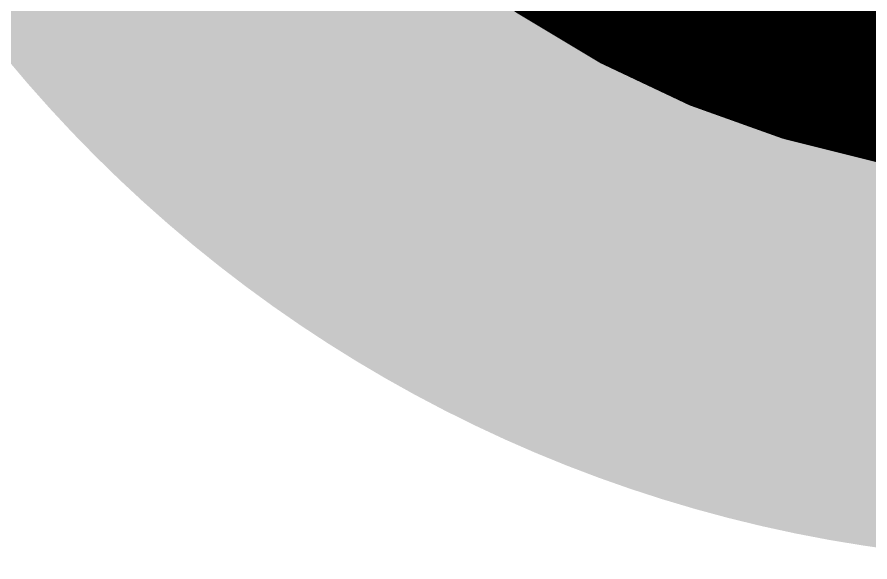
# Model space of a CAD drawing. Header units: inches. Extents: x 1.08 to 4.97, y 2.49 to 3.89.
# Drawn here: x 2.23396 to 2.24245, y 2.88524 to 2.89066 of the extents above; entities that cross this region are included whole.
import ezdxf

# ---------------------------------------------------------------- set-up
doc = ezdxf.new("R2010")
doc.units = ezdxf.units.IN
doc.header["$MEASUREMENT"] = 0
doc.layers.add('Bottom', color=5, linetype='Continuous')
doc.layers.add('Top', color=1, linetype='Continuous')

msp = doc.modelspace()

# ---------------------------------------------------------------- hatches: boundary and pattern name
at = {"layer": 'Bottom'}
h = msp.add_hatch(color=5, dxfattribs=at)
edge = h.paths.add_edge_path()
edge.add_arc((2.2444818, 2.899022), 0.0137795, 0, 360)
at = {"layer": 'Top'}
h = msp.add_hatch(color=1, dxfattribs=at)
edge = h.paths.add_edge_path()
edge.add_arc((2.2444818, 2.899022), 0.0137795, 0, 360)

# ---------------------------------------------------------------- linework, layer by layer
for points in [[(2.2447803, 2.8993205, 0.02, 0.02, 0), (2.2447803, 2.9367095, 0.02, 0.02, 0)], [(2.2444818, 2.899022, 0.02, 0.02, 0), (2.2447803, 2.8993205, 0.02, 0.02, 0)]]:
    msp.add_lwpolyline(points, format="xyseb", dxfattribs=at)
for points in [[(2.2397803, 2.8993205, 0.01, 0.01, 1), (2.2497803, 2.8993205, 0.01, 0.01, 1)], [(2.2397803, 2.8993205, 0.01, 0.01, 1), (2.2497803, 2.8993205, 0.01, 0.01, 1)], [(2.2394818, 2.899022, 0.01, 0.01, 1), (2.2494818, 2.899022, 0.01, 0.01, 1)]]:
    msp.add_lwpolyline(points, format="xyseb", close=True, dxfattribs=at)

doc.saveas('drawing.dxf')
